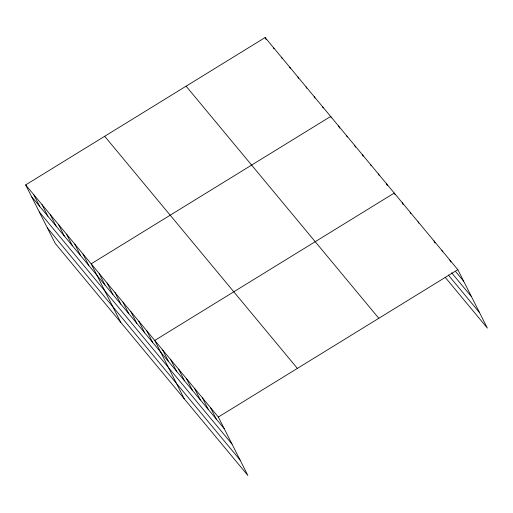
<?xml version="1.0" encoding="UTF-8"?>
<svg xmlns="http://www.w3.org/2000/svg" width="513" height="513" viewBox="0 0 513 513"><rect width="100%" height="100%" fill="white"/><g stroke="black" fill="none" stroke-linecap="round" stroke-linejoin="round"><path stroke-width="0.77" d="M25.65 184.911L218.346 417.037L247.862 475.461L55.167 243.335L25.65 184.911L265.138 37.539L457.833 269.665L487.35 328.089L445.124 277.225M218.346 417.037L457.833 269.665M455.749 271.685L463.694 281.265M451.626 272.781L471.498 296.719M448.247 274.936L479.546 312.641M186.104 86.171L378.806 318.297M104.678 136.272L297.38 368.405M31.511 196.505L224.207 428.637M39.315 211.959L232.011 444.091M47.356 227.881L240.058 460.007M449.888 260.091L450.921 262.137M441.937 250.511L442.629 251.877M433.992 240.937L435.024 242.982M418.089 221.789L418.781 223.155M410.144 212.215L410.83 213.575M402.192 202.635L403.231 204.687M394.933 194.427L394.247 193.061L154.759 340.433L184.27 398.864M386.295 183.487L387.328 185.533M378.35 173.913L379.036 175.273M370.399 164.333L371.085 165.699M362.447 154.759L363.14 156.125M354.502 145.185L355.535 147.231M346.551 135.612L347.243 136.977M338.606 126.038L339.638 128.083M331.347 117.823L330.654 116.457L91.167 263.829L120.683 322.26M322.465 106.595L323.152 107.961M314.277 96.726L314.963 98.092M306.088 86.864L306.774 88.23M297.899 76.995L298.585 78.361M289.704 67.132L290.396 68.498M281.515 57.27L282.208 58.629M273.326 47.401L274.019 48.767M265.138 37.539L266.17 39.584M210.401 407.457L216.262 419.057M202.449 397.883L208.31 409.483M194.504 388.309L200.359 399.909M186.552 378.735L192.413 390.335M178.607 369.161L184.462 380.755M170.656 359.581L176.517 371.181M162.704 350.007L168.565 361.607M146.808 330.859L152.669 342.46M138.863 321.285L144.717 332.879M130.911 311.705L136.772 323.305M122.96 302.131L128.821 313.732M115.015 292.557L120.876 304.158M107.063 282.984L112.924 294.584M99.118 273.403L104.973 285.004M82.978 253.967L88.839 265.567M74.789 244.098L80.65 255.698M66.6 234.236L72.455 245.836M58.411 224.367L64.266 235.967M50.216 214.505L56.077 226.105M42.028 204.636L47.889 216.236M33.839 194.773L39.7 206.373"/></g></svg>
